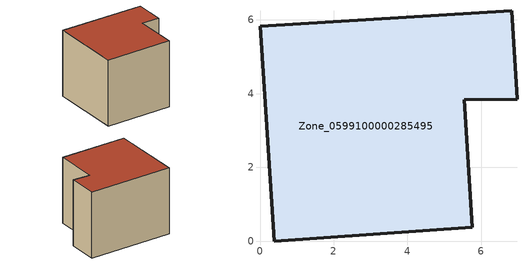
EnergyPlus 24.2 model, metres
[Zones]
Zone_0599100000285495
 floor ground (C_G): 0,5.82 6.83,6.24 6.97,3.85 5.54,3.83 5.76,0.37 0.38,0 z0.6
 wall outside (C_F): 0.38,0 5.76,0.37 5.54,3.83 6.97,3.85 6.83,6.24 0,5.82 0.38,0 z0.6:5.98
 roof outside (C_R): 6.83,6.24 0,5.82 0.38,0 5.76,0.37 5.54,3.83 6.97,3.85 z5.98
[BUILDING]
Pand.0599100000285495: North Axis=0; Terrain=City; Loads Convergence Tolerance Value=0.04; Temperature Convergence Tolerance Value=0.4; Solar Distribution=FullExterior; Maximum Number of Warmup Days=25; Minimum Number of Warmup Days=1
[Site:Location]
Rotterdam.The.Hague.AP_ZH_NLD Design_Conditions: Latitude=51.96; Longitude=4.45; Time Zone=1; Elevation=-4.5
[SITE:GROUNDTEMPERATURE:BUILDINGSURFACE]
18, 18, 18, 18, 18, 18, 18, 18, 18, 18, 18, 18
[MATERIAL] Thermal Absorptance=0.9; Solar Absorptance=0.7; Visible Absorptance=0.7
Name | Roughness | Thickness | Conductivity | Density | Specific Heat
G.TI.1946 | MediumSmooth | 0.15 | 1 | 540 | 1210
F.TI.1946 | Rough | 0.3 | 0.857143 | 1920 | 840
R.TI.1946 | MediumRough | 0.2 | 0.1 | 1500 | 1000
[CONSTRUCTION]
C_G: G.TI.1946
C_F: F.TI.1946
C_R: R.TI.1946
[ZONE]
Zone_0599100000285495: Type=1; Multiplier=1; Ceiling Height=Autocalculate; Volume=Autocalculate; Floor Area=autocalculate; Part of Total Floor Area=Yes
[ZONEINFILTRATION:DESIGNFLOWRATE]
Infil_Zone_0599100000285495: Zone or ZoneList or Space or SpaceList=Zone_0599100000285495; Schedule=AlwaysOn; Design Flow Rate Calculation Method=Flow/Area; Flow Rate per Floor Area=0.003; Constant Term Coefficient=1; Temperature Term Coefficient=0; Velocity Term Coefficient=0; Velocity Squared Term Coefficient=0
[HVACTEMPLATE:ZONE:IDEALLOADSAIRSYSTEM]
Zone_0599100000285495: Maximum Heating Supply Air Temperature=50; Minimum Cooling Supply Air Temperature=13; Maximum Heating Supply Air Humidity Ratio=0.0156; Minimum Cooling Supply Air Humidity Ratio=0.0077; Heating Limit=NoLimit; Cooling Limit=NoLimit; Dehumidification Control Type=ConstantSensibleHeatRatio; Cooling Sensible Heat Ratio=0.7; Dehumidification Setpoint=60; Humidification Control Type=None; Humidification Setpoint=30; Outdoor Air Method=None; Outdoor Air Flow Rate per Person=0.00944; Outdoor Air Flow Rate per Zone Floor Area=0; Outdoor Air Flow Rate per Zone=0; Demand Controlled Ventilation Type=None; Outdoor Air Economizer Type=NoEconomizer; Heat Recovery Type=None; Sensible Heat Recovery Effectiveness=0.7; Latent Heat Recovery Effectiveness=0.65
[ZONECONTROL:THERMOSTAT]
ThermostatControl_Zone_0599100000285495: Zone or ZoneList=Zone_0599100000285495; Control Type Schedule=DualSetpointControlType; Control 1=Thermostat_Zone_0599100000285495; Temperature Difference Between Cutout And Setpoint=0
[THERMOSTATSETPOINT:DUALSETPOINT]
Thermostat_Zone_0599100000285495: Heating Setpoint Temperature Schedule=HeatingSetpoint_Zone_0599100000285495; Cooling Setpoint Temperature Schedule=CoolingSetpoint_Zone_0599100000285495
[SCHEDULE:COMPACT]
HeatingSetpoint_Zone_0599100000285495: Through: 12/31, For: AllDays, Until: 24:00, 21
CoolingSetpoint_Zone_0599100000285495: Through: 12/31, For: AllDays, Until: 24:00, 24
DualSetpointControlType: Through: 12/31, For: AllDays, Until: 24:00, 4
AlwaysOn: Through: 12/31, For: AllDays, Until: 24:00, 1
